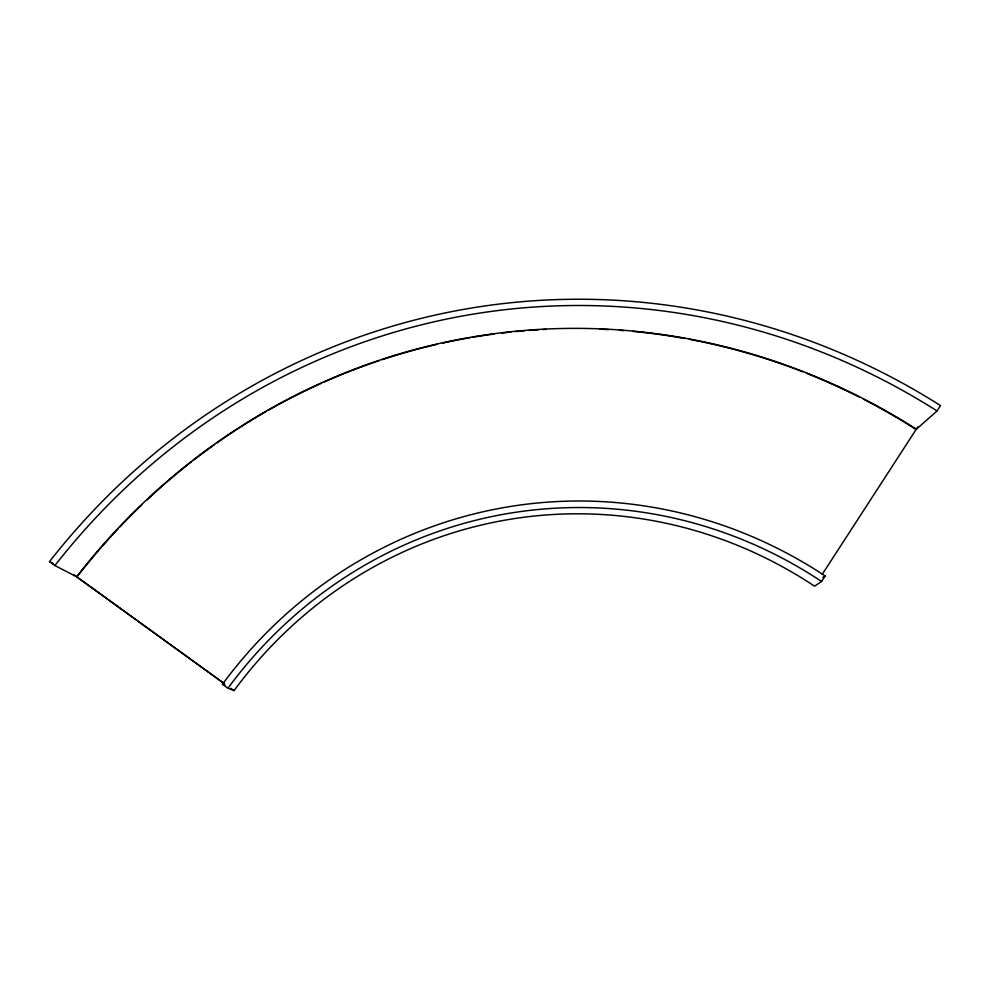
<?xml version="1.0" encoding="UTF-8"?>
<svg xmlns="http://www.w3.org/2000/svg" width="990" height="990" viewBox="0 0 990 990"><rect width="100%" height="100%" fill="white"/><g stroke="black" fill="none" stroke-linecap="round" stroke-linejoin="round"><path stroke-width="1.49" d="M821.576 581.452L825.14 575.957A483.553 457.603 82.5 0 0 222.465 684.251L227.947 688.223L234.048 690.636A464.384 439.832 82.5 0 1 814.56 586.179L821.576 581.452A475.831 450.339 82.5 0 0 227.947 688.223M863.874 399.416A691.045 652.41 82.9 0 1 916.109 429.487L937.047 410.937L940.5 405.591A739.419 696.502 82.8 0 0 49.5 561.627L54.908 565.55L76.935 576.947A691.045 652.41 82.9 0 1 118.33 528.524M822.245 574.324L917.767 426.938M822.851 577.517L825.14 575.957M222.465 684.251L224.866 685.229M49.5 561.627L53.435 563.669M73.829 574.707L223.703 683.162M230.831 688.31L234.048 690.636M224.742 683.979L76.626 576.786A691.614 652.917 82.9 0 1 916.406 429.227M119.357 527.435A691.045 652.41 82.9 0 1 142.115 504.529M146.57 500.309A691.045 652.41 82.9 0 1 164.674 483.924M165.813 482.922A691.045 652.41 82.9 0 1 191.59 461.699M193.978 459.843A691.045 652.41 82.9 0 1 214.583 444.56M217.058 442.802A691.045 652.41 82.9 0 1 266.186 411.481M268.835 409.959A691.045 652.41 82.9 0 1 321.663 383.142M324.423 381.917A691.045 652.41 82.9 0 1 379.17 360.645M382.091 359.679A691.045 652.41 82.9 0 1 436.875 344.384M442.864 343.047A691.045 652.41 82.9 0 1 469.941 337.726M472.96 337.219A691.045 652.41 82.9 0 1 494.171 334.026M501.757 333.073A691.045 652.41 82.9 0 1 510.865 332.046M515.431 331.588A691.045 652.41 82.9 0 1 524.589 330.771M529.167 330.413A691.045 652.41 82.9 0 1 538.325 329.794M542.916 329.534A691.045 652.41 82.9 0 1 545.973 329.385M599.532 329.175A691.045 652.41 82.9 0 1 608.714 329.608M619.418 330.289A691.045 652.41 82.9 0 1 623.997 330.635M633.154 331.427A691.045 652.41 82.9 0 1 684.919 338.506M689.461 339.347A691.045 652.41 82.9 0 1 802.556 371.72M806.801 373.391A691.045 652.41 82.9 0 1 859.778 397.312M54.908 565.55A731.276 688.929 82.8 0 1 937.047 410.937"/></g></svg>
